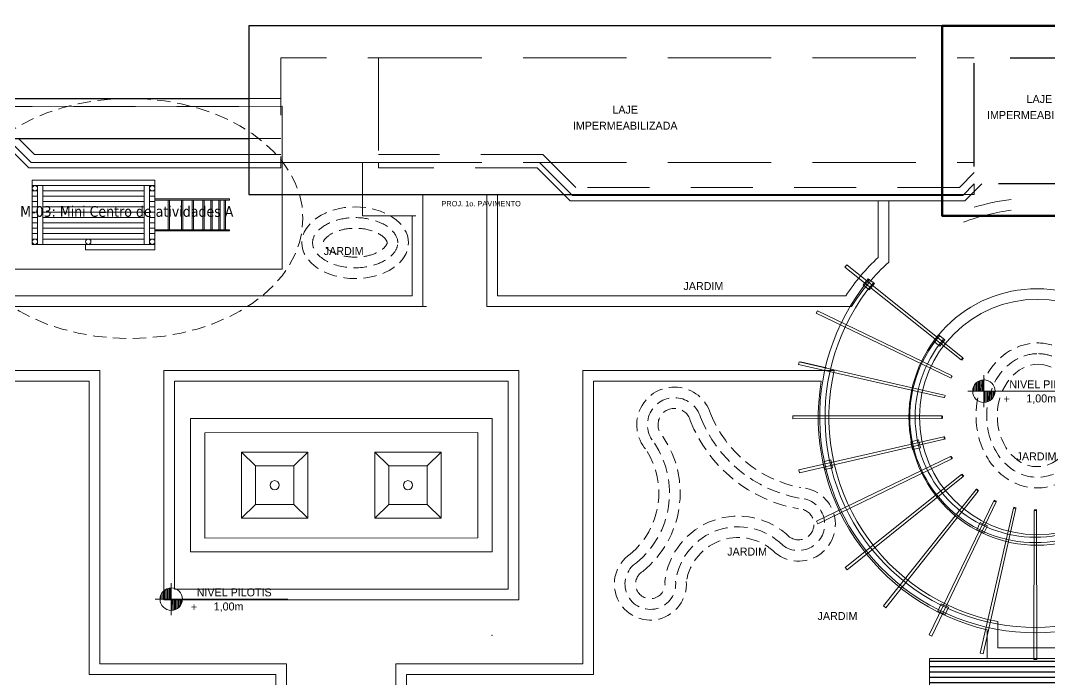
# Model space of a CAD drawing. Header units: metres. Extents: x -83 to 73, y -26 to 58.
# Drawn here: x 11.43 to 30.71, y 3.84 to 16.19 of the extents above; entities that cross this region are included whole.
import ezdxf
from ezdxf.enums import TextEntityAlignment as Align

# ---------------------------------------------------------------- set-up
doc = ezdxf.new("R2010")
doc.units = ezdxf.units.M
doc.header["$MEASUREMENT"] = 0
for name, pattern in [('DASHED2', [0.375, 0.25, -0.125]), ('DGN Style 2', [1.937185, 1.162311, -0.774874]), ('DGN Style 3', [2.712059, 1.937185, -0.774874]), ('HIDDEN', [0.375, 0.25, -0.125])]:
    doc.linetypes.add(name, pattern=pattern)
for name, color, linetype in [('1', 7, 'Continuous'), ('legenda', 253, 'Continuous'), ('PSG-EQP-FIX', 21, 'Continuous'), ('PSG-HTC', 8, 'Continuous'), ('PSG-MORROTE', 104, 'HIDDEN'), ('PSG-PERGOLADO', 8, 'Continuous'), ('segurança', 9, 'Continuous')]:
    doc.layers.add(name, color=color, linetype=linetype)
for name, color, linetype, lineweight in [('13 - Escadas', 7, 'Continuous', 0), ('31 - Pisos', 7, 'Continuous', 0), ('7 - Alvenaria', 7, 'Continuous', 0), ('Level 22-1', 7, 'Continuous', 0), ('Level 27-1', 7, 'Continuous', 0), ('Level 28-1', 7, 'Continuous', 0), ('Level 8-1', 7, 'Continuous', 0), ('PROJ', 7, 'Continuous', 0)]:
    doc.layers.add(name, color=color, linetype=linetype, lineweight=lineweight)
doc.layers.add('PSG-ARE', color=6, linetype='Continuous', plot=False)
doc.styles.add('Style-INTL_ENGINEERING', font='INTL_ENGINEERING.shx')

# ---------------------------------------------------------------- blocks, each defined once
blk = doc.blocks.new('*U17')
at = {"layer": '13 - Escadas', "color": 131, "linetype": 'Continuous', "lineweight": 13}
for p, q in [((-1.023, 0), (-1.023, 0.193)), ((-1.001, -0.001), (-1.001, 0.2)), ((-0.978, 0), (-0.978, 0.207)), ((-0.956, 0), (-0.956, 0.21)), ((-0.942, -0.3), (-0.942, 0.3)), ((-1.136, 0), (-1.136, 0.081)), ((-1.114, 0), (-1.113, 0.121)), ((-1.091, 0), (-1.091, 0.149)), ((-1.068, -0.001), (-1.068, 0.167)), ((-1.046, 0), (-1.046, 0.182)), ((-0.749, -0.081), (-0.749, 0)), ((-1.243, 0), (1.243, -0.001)), ((-0.93, -0.209), (-0.929, 0)), ((-0.906, -0.207), (-0.906, 0)), ((-0.884, -0.201), (-0.884, 0)), ((-0.861, -0.193), (-0.861, 0)), ((-0.839, -0.182), (-0.838, 0)), ((-0.816, -0.167), (-0.816, 0)), ((-0.794, -0.147), (-0.793, 0)), ((-0.771, -0.12), (-0.772, 0))]:
    blk.add_line(p, q, dxfattribs=at)
blk.add_circle((-0.943, -0.001), 0.21, dxfattribs=at)
at = {"layer": '13 - Escadas', "color": 131, "linetype": 'Continuous', "lineweight": 13, "style": 'Style-INTL_ENGINEERING'}
for s, height, p in [('NIVEL PILOTIS', 0.14999, (0.939, 0.127)), ('+', 0.15, (-0.457, -0.146)), ('1,00m', 0.15, (0.41, -0.137))]:
    blk.add_text(s, height=height, rotation=0.0007, dxfattribs=at).set_placement(p, align=Align.MIDDLE_RIGHT)
blk = doc.blocks.new('A$C6EB26F9E')
at = {"layer": '1', "linetype": 'Continuous', "lineweight": 0}
for p, q in [((-1.581, 0.276), (-1.581, 1.476)), ((0.719, 1.476), (-1.581, 1.476)), ((0.719, 1.376), (-1.581, 1.376)), ((-1.481, 0.276), (-1.481, 1.376)), ((-1.381, 0.276), (-1.381, 1.376)), ((0.519, 0.276), (0.519, 1.376)), ((0.619, 0.276), (0.619, 1.376)), ((0.719, 0.176), (0.719, 1.476)), ((-1.481, 1.276), (-1.581, 1.276)), ((-1.481, 1.176), (-1.581, 1.176)), ((0.519, 1.276), (-1.381, 1.276)), ((0.519, 1.176), (-1.381, 1.176)), ((0.719, 1.276), (0.619, 1.276)), ((0.719, 1.176), (0.619, 1.176)), ((-1.481, 1.076), (-1.581, 1.076)), ((-1.481, 0.976), (-1.581, 0.976)), ((0.519, 1.076), (-1.381, 1.076)), ((0.519, 0.976), (-1.381, 0.976)), ((0.719, 1.076), (0.619, 1.076)), ((0.719, 0.976), (0.619, 0.976)), ((0.719, 1.126), (2.119, 1.126)), ((0.719, 1.106), (2.119, 1.106)), ((0.969, 0.546), (0.969, 1.106)), ((0.989, 0.546), (0.989, 1.106)), ((1.219, 0.546), (1.219, 1.106)), ((1.239, 0.546), (1.239, 1.106)), ((1.419, 0.546), (1.419, 1.106)), ((1.439, 0.546), (1.439, 1.106)), ((1.619, 0.546), (1.619, 1.106)), ((1.639, 0.546), (1.639, 1.106)), ((1.769, 0.546), (1.769, 1.106)), ((1.789, 0.546), (1.789, 1.106)), ((1.919, 0.546), (1.919, 1.106)), ((1.939, 0.546), (1.939, 1.106)), ((2.019, 0.546), (2.019, 1.106)), ((2.039, 0.546), (2.039, 1.106)), ((2.119, 1.106), (2.119, 1.126)), ((-1.481, 0.876), (-1.581, 0.876)), ((-1.481, 0.776), (-1.581, 0.776)), ((0.519, 0.876), (-1.381, 0.876)), ((0.519, 0.776), (-1.381, 0.776)), ((0.719, 0.876), (0.619, 0.876)), ((0.719, 0.776), (0.619, 0.776)), ((-1.481, 0.676), (-1.581, 0.676)), ((0.519, 0.676), (-1.381, 0.676)), ((0.719, 0.676), (0.619, 0.676)), ((-1.481, 0.576), (-1.581, 0.576)), ((-1.481, 0.476), (-1.581, 0.476)), ((0.519, 0.576), (-1.381, 0.576)), ((0.519, 0.476), (-1.381, 0.476)), ((0.719, 0.576), (0.619, 0.576)), ((0.719, 0.476), (0.619, 0.476)), ((0.719, 0.546), (2.119, 0.546)), ((0.719, 0.526), (2.119, 0.526)), ((2.119, 0.526), (2.119, 0.546)), ((-1.481, 0.376), (-1.581, 0.376)), ((-1.581, 0.276), (0.719, 0.276)), ((0.519, 0.376), (-1.381, 0.376)), ((-0.581, 0.276), (-0.581, 0.176)), ((0.719, 0.376), (0.619, 0.376)), ((-0.581, 0.176), (0.719, 0.176))]:
    blk.add_line(p, q, dxfattribs=at)
for centre in [(-1.531, 1.326), (0.669, 1.326), (-1.531, 0.326), (-0.531, 0.326), (0.669, 0.326)]:
    blk.add_circle(centre, 0.05, dxfattribs=at)
at = {"layer": 'segurança', "linetype": 'DASHED2', "lineweight": 0}
blk.add_ellipse((0.244, 0.761), major_axis=(-3.25, 0), ratio=0.692308, dxfattribs=at)
at = {"layer": 'legenda', "linetype": 'Continuous', "lineweight": 0, "insert": (-1.808, 0.992), "char_height": 0.2, "width": 4.8548, "attachment_point": 1}
blk.add_mtext('{\\fTahoma|b0|i0|c0|p34;M-03: Mini Centro de atividades A}', dxfattribs=at)
blk = doc.blocks.new('SC6871')
at = {"color": 0, "linetype": 'ByBlock', "lineweight": -2}
blk.add_point((0, 0), dxfattribs=at)

msp = doc.modelspace()

# ---------------------------------------------------------------- hatches: boundary and pattern name
at = {"layer": 'PSG-HTC'}
h = msp.add_hatch(dxfattribs=at)
h.set_pattern_fill('_USER,_O', color=250, scale=0.1, pattern_type=0)
h.set_pattern_definition([(0, (28.46529, -3.82174), (0, 0.1), [])])
edge = h.paths.add_edge_path()
edge.add_line((32.465, 4.228), (28.465, 4.228))
edge.add_line((28.465, 4.228), (28.465, 1.553))
edge.add_arc((27.215, -0.072), 2.05, 0, 52.4281, ccw=False)
edge.add_arc((27.278, -0.088), 1.987, -57.9394, 0.4624, ccw=False)
edge.add_arc((27.274, -0.085), 1.991, 273.0535, 302.1293, ccw=False)
edge.add_line((27.38, -2.074), (29.435, -2.074))
edge.add_line((29.435, -2.074), (29.435, -3.822))
edge.add_line((29.435, -3.822), (30.785, -3.822))
edge.add_line((30.785, -3.822), (30.785, 0.468))
edge.add_arc((37.284, -13.546), 15.448, 108.1756, 114.8778, ccw=False)
edge.add_line((32.465, 1.131), (32.465, 4.228))

# ---------------------------------------------------------------- linework, layer by layer
at = {"layer": '31 - Pisos', "color": 30, "linetype": 'Continuous', "lineweight": 13}
for p, q in [((16.333, 11.529), (16.333, 13.529)), ((16.333, 13.529), (17.834, 13.529)), ((17.834, 13.529), (17.834, 12.53)), ((27.505, 12.809), (27.505, 11.749)), ((27.705, 12.809), (27.705, 11.661)), ((17.834, 12.53), (18.835, 12.53)), ((18.765, 11.029), (18.765, 12.53)), ((5.659, 11.529), (16.333, 11.529)), ((18.765, 11.029), (5.024, 11.029)), ((5.024, 11.029), (18.765, 11.029)), ((4.824, 10.829), (19.035, 10.829)), ((4.024, 9.629), (12.914, 9.629)), ((12.914, 9.629), (12.914, 4.129)), ((20.764, 9.629), (14.114, 9.629)), ((14.114, 9.629), (14.114, 5.329)), ((20.764, 5.329), (20.764, 9.629)), ((26.679, 9.629), (21.964, 9.629)), ((21.964, 9.629), (21.964, 4.129)), ((3.809, 9.429), (12.714, 9.429)), ((12.714, 9.429), (12.714, 3.929)), ((20.564, 9.429), (14.314, 9.429)), ((14.314, 9.429), (14.314, 5.529)), ((20.564, 5.529), (20.564, 9.429)), ((26.436, 9.429), (22.164, 9.429)), ((22.164, 9.429), (22.164, 3.929)), ((15.569, 8.099), (15.829, 7.839)), ((16.549, 7.839), (16.809, 8.099)), ((18.329, 7.839), (18.069, 8.099)), ((19.309, 8.099), (19.049, 7.839)), ((15.569, 6.859), (15.829, 7.119)), ((16.549, 7.119), (16.809, 6.859)), ((18.329, 7.119), (18.069, 6.859)), ((19.309, 6.859), (19.049, 7.119)), ((14.314, 5.529), (20.564, 5.529)), ((14.114, 5.329), (20.764, 5.329)), ((12.914, 4.129), (16.414, 4.129)), ((16.414, 4.129), (16.414, 1.101, -11.678)), ((18.464, 1.101), (18.464, 4.129)), ((18.464, 4.129), (21.964, 4.129)), ((32.465, 4.228), (28.465, 4.228)), ((28.465, 4.228), (28.465, 1.553)), ((12.714, 3.929), (16.214, 3.929)), ((16.214, 3.929), (16.214, 1.026)), ((18.664, 1.026), (18.664, 3.929)), ((18.664, 3.929), (22.164, 3.929))]:
    msp.add_line(p, q, dxfattribs=at)
for points in [[(16.333, 14.579), (16.333, 11.529), (5.659, 11.529), (5.659, 18.509), (7.009, 18.509), (7.009, 14.579), (16.333, 14.58)], [(14.614, 8.729), (20.264, 8.729), (20.264, 6.229), (14.614, 6.229)], [(14.879, 8.457), (19.999, 8.464), (19.999, 6.494), (14.879, 6.487)], [(15.569, 8.099), (16.809, 8.099), (16.809, 6.859), (15.569, 6.859)], [(15.569, 8.099), (16.809, 8.099), (16.809, 6.859), (15.569, 6.859)], [(19.309, 8.099), (18.069, 8.099), (18.069, 6.859), (19.309, 6.859)], [(19.309, 8.099), (18.069, 8.099), (18.069, 6.859), (19.309, 6.859)], [(15.829, 7.839), (16.549, 7.839), (16.549, 7.119), (15.829, 7.119)], [(19.049, 7.839), (18.329, 7.839), (18.329, 7.119), (19.049, 7.119)], [(19.049, 7.839), (18.329, 7.839), (18.329, 7.119), (19.049, 7.119)]]:
    msp.add_lwpolyline(points, close=True, dxfattribs=at)
msp.add_lwpolyline([(18.965, 12.929), (18.965, 10.829)], dxfattribs=at)
for points in [[(20.165, 12.929), (20.165, 10.829), (27.006, 10.829, -0.069937), (27.705, 11.661)], [(20.365, 12.929), (20.365, 11.029), (26.897, 11.029, -0.057598), (27.505, 11.749)], [(34.322, 8.029, -0.310153), (31.186, 4.915), (31.186, 4.428), (29.745, 4.428), (29.745, 4.922, -0.424328), (26.679, 9.629, -4.737163)], [(29.545, 4.228), (29.545, 4.77, -0.396226), (26.436, 9.429, -5.011519)]]:
    msp.add_lwpolyline(points, format="xyb", dxfattribs=at)
for radius in [2.405, 2.205]:
    msp.add_circle((30.485, 8.757), radius, dxfattribs=at)
at = {"layer": '31 - Pisos', "color": 30}
for centre in [(16.189, 7.479), (18.689, 7.479)]:
    msp.add_circle(centre, 0.085, dxfattribs=at)
at = {"layer": '31 - Pisos', "color": 30, "linetype": 'Continuous', "lineweight": 13}
for radius, start, end in [(4.105, 96.7957, 106.7055), (3.905, 97.1456, 110.6954)]:
    msp.add_arc((30.485, 8.757), radius, start, end, dxfattribs=at)
at = {"layer": 'Level 22-1', "color": 7, "linetype": 'Continuous', "lineweight": 13}
msp.add_line((28.705, 12.909), (21.772, 12.909), dxfattribs=at)
at = {"layer": 'Level 22-1', "color": 7, "linetype": 'Continuous', "lineweight": 13, "flags": 128}
for points in [[(15.705, 13.529), (11.625, 13.529), (11.175, 13.979)], [(15.705, 13.679), (11.687, 13.679), (11.387, 13.979)]]:
    msp.add_lwpolyline(points, dxfattribs=at)
at = {"layer": 'Level 27-1', "color": 7, "linetype": 'Continuous', "lineweight": 13, "flags": 128}
msp.add_lwpolyline([(15.705, 13.429), (11.583, 13.429), (11.033, 13.979)], dxfattribs=at)
at = {"layer": 'Level 28-1', "color": 7, "linetype": 'Continuous', "lineweight": 13}
for p, q in [((21.731, 12.809), (21.611, 12.929)), ((28.705, 12.809), (21.731, 12.809))]:
    msp.add_line(p, q, dxfattribs=at)
at = {"layer": 'Level 8-1', "color": 7, "linetype": 'DGN Style 3', "lineweight": 13}
for p, q in [((18.135, 15.49), (29.305, 15.49)), ((18.135, 13.529), (29.305, 13.529))]:
    msp.add_line(p, q, dxfattribs=at)
at = {"layer": 'Level 8-1', "color": 7, "linetype": 'DGN Style 2', "lineweight": 13}
for p, q in [((15.705, 13.679), (16.305, 13.679)), ((15.705, 13.529), (16.305, 13.529)), ((21.215, 13.679), (18.135, 13.679)), ((18.135, 13.429), (18.135, 13.529)), ((21.772, 12.909), (21.152, 13.529)), ((21.835, 13.059), (21.215, 13.679)), ((21.111, 13.429), (18.135, 13.429)), ((21.611, 12.929), (21.111, 13.429)), ((29.305, 13.339), (29.026, 13.059)), ((29.305, 13.127), (29.088, 12.909)), ((29.447, 13.127), (29.129, 12.809)), ((29.026, 13.059), (21.835, 13.059)), ((29.088, 12.909), (28.705, 12.909)), ((28.705, 12.809), (29.129, 12.809))]:
    msp.add_line(p, q, dxfattribs=at)
at = {"layer": 'Level 8-1', "color": 7, "linetype": 'DGN Style 2', "lineweight": 13, "flags": 128}
for points in [[(15.185, 21.289), (10.375, 21.289), (10.375, 14.579), (16.305, 14.579)], [(15.705, 13.429), (16.305, 13.429), (16.305, 13.529)]]:
    msp.add_lwpolyline(points, dxfattribs=at)
at = {"layer": 'Level 8-1', "color": 7, "linetype": 'DGN Style 3', "lineweight": 13, "flags": 128}
msp.add_lwpolyline([(18.135, 13.529), (16.305, 13.529), (16.305, 15.49), (18.135, 15.49)], close=True, dxfattribs=at)
at = {"layer": 'Level 8-1', "color": 7, "linetype": 'DGN Style 3', "lineweight": 30, "flags": 128}
msp.add_lwpolyline([(31.694, 13.126), (29.305, 13.126), (29.305, 15.49), (31.694, 15.49)], close=True, dxfattribs=at)
at = {"layer": 'PROJ', "color": 30, "linetype": 'DGN Style 2', "lineweight": 0}
for p, q in [((15.705, 14.729), (16.305, 14.729)), ((15.705, 13.979), (16.305, 13.979))]:
    msp.add_line(p, q, dxfattribs=at)
at = {"layer": 'PROJ', "color": 30, "linetype": 'Continuous', "lineweight": 30, "flags": 128}
for points in [[(14.585, 21.889), (9.775, 21.889), (9.775, 13.979), (15.705, 13.979)], [(14.585, 21.139), (10.525, 21.139), (10.525, 14.729), (15.705, 14.729)], [(28.705, 16.09), (15.705, 16.09), (15.705, 12.929), (28.705, 12.929)]]:
    msp.add_lwpolyline(points, dxfattribs=at)
at = {"layer": 'PROJ', "color": 30, "linetype": 'Continuous', "lineweight": 53, "flags": 128}
msp.add_lwpolyline([(28.705, 16.09), (32.294, 16.09), (32.294, 12.526), (28.705, 12.526)], close=True, dxfattribs=at)
at = {"layer": 'PROJ', "color": 30, "linetype": 'DGN Style 2', "lineweight": 0, "flags": 128}
msp.add_lwpolyline([(28.705, 12.929), (29.305, 12.929), (29.305, 13.126)], dxfattribs=at)
at = {"layer": 'PSG-ARE', "linetype": 'Continuous'}
msp.add_line((26.532, 9.674), (26.045, 9.785), dxfattribs=at)
at = {"layer": 'PSG-MORROTE', "lineweight": 13}
for points in [[(24.36, 8.822, 1.233539), (23.153, 8.144, -0.380182), (22.854, 6.186, 1.726832), (23.907, 5.671, -0.614845), (25.581, 6.204, 1.360475), (26.054, 7.435, -0.257789), (24.36, 8.822, -0.204002)], [(10.096, 5.245, 1.540469), (9.138, 5.242, -0.27973), (8.818, 2.764, 1.027477), (9.869, 2.032, -0.430545), (12.548, 2.477, 1.711017), (12.695, 3.287, -0.674033), (10.096, 5.245, 0.213975)]]:
    msp.add_lwpolyline(points, format="xyb", dxfattribs=at)
for points in [[(24.172, 8.756, 1.258335), (23.312, 8.266, -0.384792), (22.973, 6.025, 1.787672), (23.705, 5.677, -0.618227), (25.714, 6.354, 1.360096), (26.031, 7.236, -0.260117)], [(23.982, 8.692, 1.30358), (23.468, 8.392, -0.389564), (23.09, 5.863, 1.906136), (23.503, 5.676, -0.621534), (25.844, 6.507, 1.360667), (26.011, 7.036, -0.262658)], [(10.476, 5.118, 1.505773), (8.773, 5.079, -0.280489), (8.501, 3.008, 1.0305), (10.202, 1.811, -0.428733), (12.3, 2.162, 1.756752), (12.517, 3.647, -0.676148)], [(10.286, 5.18, 1.519899), (8.955, 5.16, -0.280106), (8.659, 2.886, 1.02923), (10.036, 1.922, -0.429655), (12.424, 2.32, 1.738101), (12.607, 3.468, -0.675087)]]:
    msp.add_lwpolyline(points, format="xyb", close=True, dxfattribs=at)
at = {"layer": 'PSG-MORROTE', "lineweight": 13, "extrusion": (0, 0, -1)}
msp.add_ellipse((17.699, 12.023), major_axis=(0.999, 0), ratio=0.671699, dxfattribs=at)
at = {"layer": 'PSG-MORROTE', "lineweight": 13}
msp.add_ellipse((30.492, 8.785), major_axis=(0.016, 0.959), ratio=0.786827, dxfattribs=at)
for points, knots in [([(18.498, 12.023), (18.498, 11.97), (18.481, 11.914), (18.401, 11.797), (18.336, 11.737), (18.162, 11.637), (18.053, 11.597), (17.757, 11.54), (17.557, 11.547), (17.214, 11.637), (17.074, 11.72), (16.934, 11.875), (16.907, 11.94), (16.896, 12.061), (16.91, 12.122), (16.999, 12.254), (17.076, 12.322), (17.283, 12.43), (17.412, 12.469), (17.687, 12.502), (17.832, 12.495), (18.116, 12.433), (18.249, 12.371), (18.431, 12.225), (18.478, 12.145), (18.496, 12.057), (18.498, 12.04), (18.498, 12.023)], [0, 0, 0, 0, 0.431016, 0.431016, 0.862032, 0.862032, 1.293048, 1.293048, 1.943709, 1.943709, 2.59437, 2.59437, 3.080509, 3.080509, 3.566649, 3.566649, 4.052789, 4.052789, 4.538929, 4.538929, 5.025068, 5.025068, 5.58685, 5.58685, 6.148632, 6.148632, 6.283185, 6.283185, 6.283185, 6.283185]), ([(18.298, 12.023), (18.298, 12.014), (18.297, 12.007), (18.281, 11.975), (18.265, 11.951), (18.192, 11.883), (18.119, 11.837), (17.93, 11.772), (17.816, 11.753), (17.586, 11.753), (17.471, 11.771), (17.283, 11.836), (17.206, 11.883), (17.126, 11.956), (17.11, 11.984), (17.098, 12.017), (17.099, 12.025), (17.104, 12.049), (17.113, 12.072), (17.172, 12.136), (17.22, 12.174), (17.353, 12.239), (17.438, 12.266), (17.665, 12.303), (17.817, 12.297), (18.072, 12.234), (18.177, 12.177), (18.272, 12.091), (18.288, 12.061), (18.297, 12.034), (18.298, 12.03), (18.298, 12.023)], [0, 0, 0, 0, 0.312453, 0.312453, 0.624906, 0.624906, 1.096603, 1.096603, 1.5683, 1.5683, 2.039997, 2.039997, 2.511694, 2.511694, 2.904647, 2.904647, 3.297601, 3.297601, 3.690555, 3.690555, 4.083508, 4.083508, 4.476462, 4.476462, 5.060638, 5.060638, 5.644814, 5.644814, 6.059972, 6.059972, 6.283185, 6.283185, 6.283185, 6.283185]), ([(30.515, 10.144), (30.369, 10.146), (30.225, 10.116), (29.75, 9.909), (29.507, 9.586), (29.296, 8.864), (29.323, 8.46), (29.578, 7.915), (29.725, 7.73), (30.051, 7.513), (30.207, 7.452), (30.595, 7.408), (30.817, 7.459), (31.198, 7.683), (31.349, 7.848), (31.564, 8.233), (31.626, 8.451), (31.665, 8.983), (31.599, 9.298), (31.331, 9.758), (31.168, 9.923), (30.829, 10.1), (30.673, 10.141), (30.515, 10.144)], [0, 0, 0, 0, 0.344559, 0.344559, 1.234987, 1.234987, 2.125416, 2.125416, 2.671812, 2.671812, 3.064972, 3.064972, 3.589863, 3.589863, 4.114753, 4.114753, 4.639643, 4.639643, 5.369152, 5.369152, 5.908601, 5.908601, 6.283185, 6.283185, 6.283185, 6.283185]), ([(30.512, 9.944), (30.391, 9.946), (30.271, 9.92), (29.936, 9.768), (29.756, 9.567), (29.545, 9.085), (29.513, 8.802), (29.604, 8.274), (29.728, 8.028), (30.049, 7.734), (30.218, 7.653), (30.572, 7.612), (30.755, 7.653), (31.066, 7.839), (31.196, 7.98), (31.378, 8.315), (31.432, 8.509), (31.462, 8.991), (31.391, 9.283), (31.13, 9.682), (30.973, 9.818), (30.702, 9.923), (30.607, 9.942), (30.512, 9.944)], [0, 0, 0, 0, 0.357617, 0.357617, 1.082926, 1.082926, 1.808235, 1.808235, 2.533544, 2.533544, 3.064017, 3.064017, 3.59449, 3.59449, 4.124964, 4.124964, 4.655437, 4.655437, 5.423691, 5.423691, 5.999431, 5.999431, 6.283185, 6.283185, 6.283185, 6.283185])]:
    msp.add_open_spline(points, degree=3, knots=knots, dxfattribs=at)
at = {"layer": 'PSG-PERGOLADO', "color": 1, "linetype": 'Continuous', "lineweight": 13}
for points in [[(29.091, 9.867), (29.062, 9.829), (26.878, 11.566), (26.914, 11.61)], [(27.221, 11.232), (27.338, 11.139), (27.432, 11.256), (27.314, 11.349)], [(28.543, 10.18), (28.661, 10.087), (28.754, 10.204), (28.636, 10.298)], [(28.149, 8.147), (28.296, 8.181), (28.262, 8.327), (28.116, 8.294)], [(26.502, 7.772), (26.648, 7.806), (26.615, 7.952), (26.469, 7.918)], [(29.486, 6.579), (29.551, 6.714), (29.416, 6.779), (29.351, 6.644)], [(28.757, 5.055), (28.822, 5.19), (28.686, 5.255), (28.622, 5.12)]]:
    msp.add_lwpolyline(points, close=True, dxfattribs=at)
for points in [[(28.858, 9.493), (26.343, 10.701), (26.366, 10.749), (28.879, 9.537)], [(28.744, 9.167), (26.025, 9.79), (26.013, 9.738), (28.734, 9.12)], [(28.696, 8.777), (25.906, 8.779), (25.906, 8.724), (28.696, 8.729)], [(28.735, 8.386), (26.016, 7.766), (26.028, 7.713), (28.746, 8.339)], [(28.86, 8.014), (26.347, 6.804), (26.37, 6.756), (28.882, 7.97)], [(29.066, 7.679), (26.886, 5.939), (26.921, 5.894), (29.096, 7.641)], [(29.34, 7.398), (27.601, 5.217), (27.646, 5.181), (29.378, 7.368)], [(29.67, 7.185), (28.458, 4.673), (28.509, 4.648), (29.713, 7.164)], [(30.038, 7.051), (29.417, 4.331), (29.471, 4.319), (30.085, 7.04)], [(30.427, 7.002), (30.423, 4.212), (30.48, 4.212), (30.475, 7.002)]]:
    msp.add_lwpolyline(points, dxfattribs=at)
for radius, start, end in [(4.044, 140.3939, 39.6554), (3.944, 140.3652, 39.6865), (2.355, 139.6303, 40.3697), (2.255, 139.5494, 40.4506), (1.755, 140.7599, 142.1479), (1.741, 140.8569, 142.3217), (1.741, 153.5971, 155.1866), (1.741, 166.4601, 168.0496), (1.755, 179.3237, 180.907), (1.741, 179.3184, 180.9148), (1.755, 192.1831, 193.7646), (1.741, 192.1776, 193.7711), (1.755, 205.0319, 206.6093), (1.741, 205.0265, 206.6159), (1.755, 217.8874, 219.4787), (1.741, 217.8816, 219.4845), (1.755, 230.7278, 232.3207), (1.741, 230.7219, 232.3265), (1.755, 243.5921, 245.1488), (1.741, 243.5867, 245.1547), (1.755, 256.3997, 257.9867), (1.741, 256.3936, 257.9925), (1.741, 269.2157, 270.8182), (1.755, 269.2214, 270.8123)]:
    msp.add_arc((30.451, 8.757), radius, start, end, dxfattribs=at)

# ---------------------------------------------------------------- block references
at = {"layer": '13 - Escadas', "color": 131, "linetype": 'Continuous', "lineweight": 13}
for p in [(30.429, 9.242), (15.194, 5.343)]:
    msp.add_blockref('*U17', p, dxfattribs=at)
at = {"layer": '31 - Pisos', "color": 30, "linetype": 'Continuous', "lineweight": 0}
msp.add_blockref('SC6871', (20.262, 4.665), dxfattribs=at)
at = {"layer": 'PSG-EQP-FIX', "color": 11, "lineweight": 13}
msp.add_blockref('A$C6EB26F9E', (13.226, 11.717), dxfattribs=at)

# ---------------------------------------------------------------- texts
at = {"layer": '7 - Alvenaria', "color": 2, "linetype": 'Continuous', "lineweight": 13, "attachment_point": 5, "line_spacing_factor": 1.200006, "style": 'Style-INTL_ENGINEERING'}
for s, insert, char_height in [('LAJE\\PIMPERMEABILIZADA\\P', (30.526, 14.566), 0.15), ('LAJE\\PIMPERMEABILIZADA\\P', (22.761, 14.367), 0.15), ('PROJ. 1o. PAVIMENTO\\P', (20.06, 12.755), 0.1), ('JARDIM\\P', (17.484, 11.867), 0.15), ('JARDIM\\P', (24.227, 11.21), 0.15), ('JARDIM\\P', (30.472, 8.018), 0.15), ('JARDIM\\P', (25.047, 6.233), 0.15), ('JARDIM\\P', (26.741, 5.026), 0.15)]:
    msp.add_mtext(s, dxfattribs=dict(at, insert=insert, char_height=char_height))

doc.saveas('drawing.dxf')
